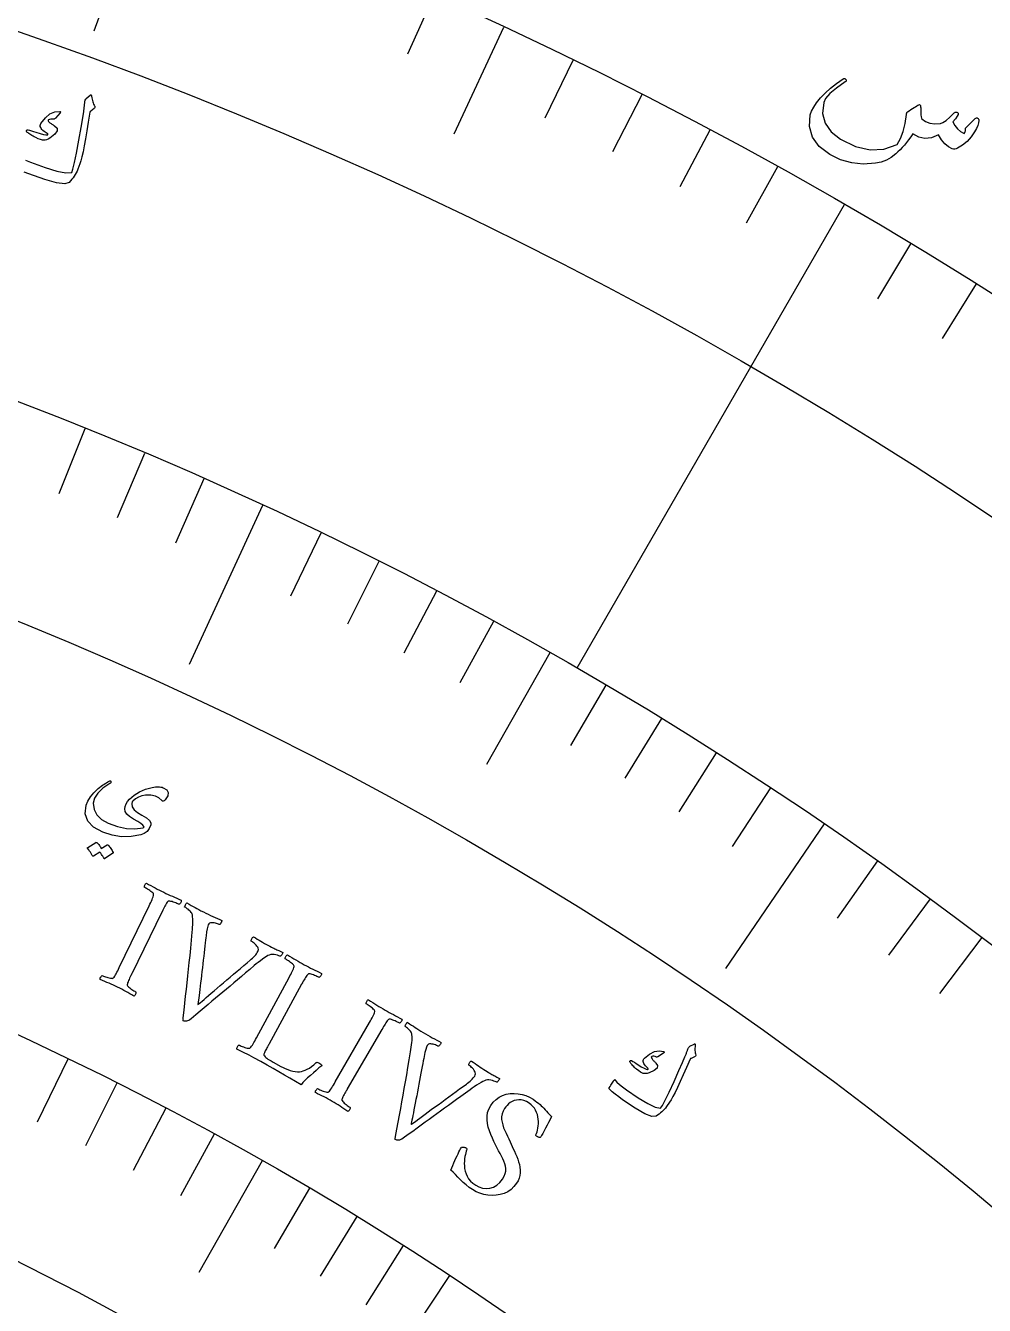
# Model space of a CAD drawing. Header units: millimetres. Extents: x -82 to 82, y -82 to 107.
# Drawn here: x 23.45 to 39.71, y 46 to 67.7 of the extents above; entities that cross this region are included whole.
import ezdxf

# ---------------------------------------------------------------- set-up
doc = ezdxf.new("R2010")
doc.units = ezdxf.units.MM
for name, color, linetype in [('ENGRAVE', 7, 'Continuous'), ('ENGRAVE_FINE', 8, 'Continuous'), ('TEXT', 5, 'Continuous')]:
    doc.layers.add(name, color=color, linetype=linetype)

msp = doc.modelspace()

# ---------------------------------------------------------------- linework, layer by layer
at = {"layer": 'ENGRAVE'}
for points in [[(25.5361, 70.1598), (24.6049, 67.6015)], [(31.5537, 67.6672), (30.71, 65.8578)], [(37.3313, 64.6596), (32.7938, 56.8004)], [(27.4656, 59.5597), (26.2219, 56.8627)], [(32.3384, 57.0609), (31.2645, 55.1661)], [(36.9922, 54.16), (35.317, 51.7074)], [(27.4571, 48.4479), (26.3833, 46.5531)]]:
    msp.add_lwpolyline(points, dxfattribs=at)
for radius in [80.85, 80.85, 78.6844, 74.6625, 74.6625, 71.4862, 65.5875, 65.5875, 62.1225, 55.6875, 55.6875, 52.2225]:
    msp.add_circle((0, 0), radius, dxfattribs=at)
at = {"layer": 'ENGRAVE_FINE'}
for points in [[(30.368, 68.2076), (29.925, 67.2127)], [(32.7299, 67.1062), (32.2525, 66.1274)], [(33.8961, 66.5248), (33.4017, 65.5545)], [(35.0519, 65.9231), (34.5407, 64.9615)], [(36.1971, 65.3013), (35.6691, 64.3488)], [(38.454, 63.9983), (37.8932, 63.0648)], [(39.5651, 63.3174), (38.988, 62.3939)], [(24.4507, 60.8595), (24.0079, 59.7572)], [(25.4627, 60.4431), (25.0014, 59.3483)], [(26.4677, 60.0098), (25.9883, 58.9229)], [(28.4561, 59.0929), (27.9406, 58.0225)], [(29.4389, 58.6095), (28.9056, 57.5479)], [(30.4137, 58.1096), (29.8628, 57.0571)], [(31.3803, 57.5934), (30.8119, 56.5502)], [(33.2877, 56.5124), (32.6848, 55.4887)], [(34.2281, 55.9478), (33.6081, 54.9344)], [(35.1591, 55.3675), (34.5222, 54.3646)], [(36.0805, 54.7715), (35.427, 53.7794)], [(37.8937, 53.533), (37.2073, 52.5634)], [(38.785, 52.8909), (38.0824, 51.9329)], [(39.6656, 52.2337), (38.9471, 51.2876)], [(24.1608, 50.1732), (23.6454, 49.1029)], [(24.9953, 49.7628), (24.462, 48.7012)], [(25.823, 49.3384), (25.2721, 48.2858)], [(26.6437, 48.9), (26.0753, 47.8568)], [(28.2632, 47.9822), (27.6602, 46.9586)], [(29.0616, 47.5029), (28.4416, 46.4895)], [(29.852, 47.0101), (29.2152, 46.0073)], [(30.6344, 46.5041), (29.9809, 45.512)]]:
    msp.add_lwpolyline(points, dxfattribs=at)
at = {"layer": 'TEXT'}
for points in [[(39.5504, 66.1204), (39.5616, 66.1289), (39.5721, 66.1334), (39.5821, 66.134), (39.5914, 66.1305), (39.6014, 66.1228), (39.6083, 66.1135), (39.6121, 66.1026), (39.6126, 66.09), (39.6081, 66.0493), (39.5948, 66.0034), (39.5727, 65.9524), (39.5418, 65.8962), (39.4823, 65.8098), (39.4144, 65.7345), (39.3379, 65.6705), (39.253, 65.6175), (39.2286, 65.6071), (39.2054, 65.6017), (39.1834, 65.6012), (39.1626, 65.6055), (39.0978, 65.6388), (39.0371, 65.6899), (38.9804, 65.7588), (38.9277, 65.8456), (38.8102, 65.7949), (38.6986, 65.7809), (38.5928, 65.8035), (38.4926, 65.8628), (38.4576, 65.8105), (38.4224, 65.761), (38.3869, 65.7145), (38.3513, 65.671), (38.3152, 65.63), (38.2786, 65.5913), (38.2414, 65.5549), (38.2037, 65.5207), (38.1286, 65.4631), (38.0462, 65.4175), (37.9564, 65.3839), (37.8593, 65.3623), (37.6534, 65.3479), (37.4562, 65.3675), (37.2675, 65.4213), (37.087, 65.5092), (36.9057, 65.6472), (36.7899, 65.8055), (36.7393, 65.9845), (36.7543, 66.1844), (36.7761, 66.2473), (36.8121, 66.3159), (36.8623, 66.3904), (36.9267, 66.4705), (37.0051, 66.554), (37.0958, 66.6357), (37.1988, 66.7156), (37.3142, 66.7937), (37.3224, 66.7981), (37.3305, 66.8), (37.3385, 66.7994), (37.3463, 66.7962), (37.3533, 66.7915), (37.3585, 66.786), (37.3621, 66.7798), (37.3639, 66.7727), (37.3631, 66.7644), (37.3602, 66.7569), (37.3551, 66.7501), (37.3479, 66.7441), (37.1976, 66.6384), (37.0866, 66.5444), (37.0145, 66.4624), (36.9814, 66.3923), (36.9636, 66.2071), (37.0055, 66.0417), (37.1071, 65.896), (37.2683, 65.7696), (37.5233, 65.6455), (37.7675, 65.5891), (38.0013, 65.6008), (38.225, 65.6807), (38.2847, 65.7844), (38.3314, 65.9034), (38.365, 66.0377), (38.3854, 66.1874), (38.3862, 66.2033), (38.3892, 66.2162), (38.3943, 66.2261), (38.4016, 66.2331), (38.4321, 66.2538), (38.461, 66.2732), (38.4882, 66.2911), (38.5138, 66.3076), (38.5375, 66.3224), (38.5591, 66.3351), (38.5788, 66.3458), (38.5963, 66.3544), (38.6051, 66.3573), (38.6122, 66.3564), (38.6175, 66.3518), (38.6211, 66.3435), (38.6222, 66.338), (38.6236, 66.3299), (38.6251, 66.3191), (38.6267, 66.3057), (38.6282, 66.2897), (38.6293, 66.2714), (38.6298, 66.2508), (38.6299, 66.2279), (38.631, 66.1833), (38.6342, 66.1495), (38.6394, 66.1266), (38.6466, 66.1146), (38.7103, 66.0698), (38.7839, 66.042), (38.8675, 66.0311), (38.9611, 66.0371), (39.0032, 66.0529), (39.0563, 66.0881), (39.1206, 66.1428), (39.1959, 66.2168), (39.2031, 66.2238), (39.2115, 66.2284), (39.221, 66.2305), (39.2317, 66.2303), (39.241, 66.2287), (39.2489, 66.2253), (39.2552, 66.2202), (39.2601, 66.2134), (39.2604, 66.1916), (39.2463, 66.1593), (39.2176, 66.1165), (39.1745, 66.0632), (39.2076, 66.0007), (39.2507, 65.9469), (39.3036, 65.9019), (39.3666, 65.8656), (39.377, 65.8848), (39.3837, 65.9014), (39.3866, 65.9155), (39.3859, 65.927), (39.3841, 65.9385), (39.3848, 65.9485), (39.3881, 65.9569), (39.394, 65.9638)], [(24.0279, 66.2432), (24.0313, 66.2414), (24.034, 66.2388), (24.0358, 66.2355), (24.0368, 66.2313), (24.0364, 66.228), (24.0355, 66.2247), (24.0339, 66.2213), (24.0319, 66.2178), (23.954, 66.1305), (23.9452, 66.122), (23.9371, 66.1159), (23.9297, 66.1124), (23.9228, 66.1113), (23.8959, 66.1133), (23.8718, 66.1117), (23.8507, 66.1067), (23.8324, 66.0982), (23.8272, 66.0922), (23.8281, 66.0834), (23.8352, 66.0719), (23.8484, 66.0576), (23.858, 66.0499), (23.8679, 66.0423), (23.8783, 66.0349), (23.8892, 66.0276), (23.9007, 66.0203), (23.9128, 66.013), (23.9256, 66.0058), (23.9391, 65.9986), (23.981, 65.9604), (23.9815, 65.9129), (23.9409, 65.8561), (23.8591, 65.79), (23.8289, 65.7725), (23.8013, 65.7603), (23.7761, 65.7535), (23.7534, 65.752), (23.7303, 65.7553), (23.6999, 65.7642), (23.6623, 65.7787), (23.6173, 65.7988), (23.5945, 65.8096), (23.5732, 65.8206), (23.5534, 65.8319), (23.535, 65.8435), (23.518, 65.8551), (23.5022, 65.8661), (23.4875, 65.8768), (23.4741, 65.887), (23.4666, 65.8955), (23.4621, 65.9038), (23.4604, 65.9119), (23.4617, 65.9197), (23.4656, 65.9269), (23.4712, 65.931), (23.4784, 65.9321), (23.4873, 65.9302), (23.515, 65.9224), (23.5462, 65.913), (23.581, 65.9021), (23.6193, 65.8896), (23.6907, 65.8662), (23.7474, 65.8505), (23.7894, 65.8426), (23.8167, 65.8424), (23.8207, 65.8436), (23.8235, 65.8459), (23.8251, 65.8496), (23.8255, 65.8545), (23.8248, 65.8579), (23.8226, 65.8615), (23.8188, 65.8655), (23.8135, 65.8697), (23.7622, 65.9035), (23.7411, 65.9187), (23.7241, 65.9346), (23.7112, 65.9513), (23.7023, 65.9686), (23.6963, 65.9874), (23.6951, 66.0049), (23.6987, 66.0213), (23.707, 66.0366), (23.7817, 66.1328), (23.86, 66.1993), (23.9421, 66.2362), (24.0279, 66.2432)], [(25.7544, 54.5593), (25.7083, 54.6034), (25.6475, 54.6328), (25.5722, 54.6477), (25.4823, 54.6479), (25.4202, 54.637), (25.363, 54.6161), (25.3108, 54.5852), (25.2634, 54.5442), (25.2563, 54.5349), (25.2511, 54.5243), (25.2478, 54.5122), (25.2465, 54.4987), (25.2565, 54.4502), (25.2887, 54.4021), (25.3431, 54.3544), (25.4197, 54.3071), (25.4955, 54.2611), (25.5462, 54.2183), (25.5717, 54.1789), (25.5721, 54.1427), (25.5447, 54.0805), (25.5068, 54.0315), (25.4585, 53.9955), (25.3999, 53.9727), (25.2352, 53.9454), (25.0732, 53.944), (24.9137, 53.9685), (24.7564, 54.0189), (24.5988, 54.1047), (24.4993, 54.2096), (24.4578, 54.3341), (24.4745, 54.4782), (24.5033, 54.5485), (24.547, 54.6193), (24.6057, 54.6904), (24.6794, 54.7619), (24.7024, 54.7807), (24.7253, 54.7984), (24.7481, 54.8152), (24.7709, 54.831), (24.7937, 54.8458), (24.8169, 54.8598), (24.8403, 54.8728), (24.8639, 54.885), (24.8755, 54.8892), (24.8842, 54.8891), (24.8899, 54.8847), (24.8926, 54.8761), (24.8922, 54.867), (24.8895, 54.8591), (24.8845, 54.8522), (24.8771, 54.8463), (24.7563, 54.7655), (24.6692, 54.6827), (24.6155, 54.5981), (24.5951, 54.5118), (24.6069, 54.4058), (24.6528, 54.3139), (24.7328, 54.2361), (24.8469, 54.1721), (25.0043, 54.1144), (25.1554, 54.0824), (25.3004, 54.0763), (25.4395, 54.0961), (25.4487, 54.099), (25.4539, 54.1038), (25.4551, 54.1104), (25.4523, 54.1189), (25.4349, 54.1405), (25.4002, 54.1681), (25.348, 54.2018), (25.2784, 54.2414), (25.209, 54.2848), (25.1607, 54.328), (25.1335, 54.3711), (25.1275, 54.4141), (25.1356, 54.4577), (25.1517, 54.4999), (25.1759, 54.5407), (25.2082, 54.58), (25.2865, 54.6504), (25.3764, 54.7069), (25.4777, 54.7496), (25.5906, 54.7783), (25.6198, 54.7839), (25.6473, 54.7878), (25.6732, 54.7898), (25.6975, 54.79), (25.7201, 54.7885), (25.7409, 54.7855), (25.7601, 54.781), (25.7774, 54.775), (25.8393, 54.7386), (25.8656, 54.6917), (25.8565, 54.6346), (25.8119, 54.5672), (25.7949, 54.5514), (25.7796, 54.5449), (25.7661, 54.5475), (25.7544, 54.5593)], [(24.8299, 53.8047), (24.8329, 53.8058), (24.8364, 53.8058), (24.8404, 53.8044), (24.8448, 53.8019), (24.8583, 53.7881), (24.871, 53.7739), (24.8829, 53.7593), (24.8939, 53.7443), (24.9042, 53.7287), (24.9138, 53.7125), (24.9227, 53.6955), (24.9309, 53.6779), (24.9318, 53.6732), (24.9313, 53.6689), (24.9291, 53.6652), (24.9255, 53.6619), (24.7862, 53.5704), (24.7832, 53.5697), (24.78, 53.5712), (24.7765, 53.5749), (24.7728, 53.5807), (24.7706, 53.5855), (24.7667, 53.5925), (24.761, 53.6017), (24.7536, 53.6132), (24.7443, 53.627), (24.7332, 53.6433), (24.7203, 53.6622), (24.7054, 53.6836), (24.5964, 53.6127), (24.5921, 53.611), (24.588, 53.6119), (24.5842, 53.6156), (24.5806, 53.622), (24.5775, 53.6275), (24.5724, 53.636), (24.5654, 53.6474), (24.5565, 53.6617), (24.5455, 53.6791), (24.5321, 53.6995), (24.5164, 53.7231), (24.4982, 53.7498), (24.4968, 53.7535), (24.4968, 53.7566), (24.4983, 53.759), (24.5012, 53.7607), (24.6394, 53.8471), (24.6424, 53.8483), (24.6459, 53.8482), (24.6499, 53.8469), (24.6543, 53.8444), (24.6661, 53.8334), (24.6772, 53.8218), (24.6875, 53.8097), (24.6971, 53.7971), (24.706, 53.784), (24.7142, 53.7705), (24.7217, 53.7568), (24.7286, 53.7426)], [(25.7888, 53.0006), (25.8259, 52.9829), (25.8627, 52.9658), (25.8993, 52.9493), (25.9356, 52.9336), (25.9722, 52.9179), (26.0094, 52.9016), (26.0474, 52.8848), (26.0861, 52.8674), (26.0876, 52.8593), (26.0866, 52.85), (26.0834, 52.8395), (26.0777, 52.8279), (26.071, 52.8168), (26.0643, 52.808), (26.0578, 52.8015), (26.0515, 52.7972), (26.0421, 52.8016), (26.0293, 52.807), (26.013, 52.8136), (25.9933, 52.8212), (25.9721, 52.829), (25.9513, 52.836), (25.9309, 52.8422), (25.911, 52.8476), (25.8929, 52.8513), (25.8782, 52.852), (25.8669, 52.85), (25.8589, 52.8451), (25.8489, 52.8333), (25.8387, 52.8192), (25.8284, 52.8029), (25.818, 52.7842), (25.8074, 52.764), (25.7965, 52.7427), (25.7853, 52.7204), (25.7738, 52.697), (25.772, 52.6933), (25.7701, 52.6895), (25.7683, 52.6857), (25.7664, 52.682), (25.7646, 52.6782), (25.7627, 52.6744), (25.7609, 52.6707), (25.7591, 52.6669), (25.2471, 51.6201), (25.2453, 51.6164), (25.2434, 51.6126), (25.2416, 51.6088), (25.2397, 51.6051), (25.2379, 51.6013), (25.2361, 51.5975), (25.2342, 51.5938), (25.2324, 51.59), (25.2211, 51.5667), (25.2104, 51.5444), (25.2005, 51.5231), (25.1913, 51.5028), (25.1832, 51.4837), (25.1767, 51.466), (25.1719, 51.4496), (25.1687, 51.4345), (25.17, 51.4263), (25.1753, 51.4165), (25.1844, 51.4052), (25.1975, 51.3924), (25.2129, 51.3791), (25.2294, 51.3662), (25.2469, 51.3539), (25.2654, 51.3419), (25.2829, 51.3313), (25.2976, 51.3226), (25.3093, 51.3159), (25.3182, 51.3112), (25.3186, 51.3036), (25.3173, 51.2945), (25.3143, 51.2839), (25.3096, 51.2719), (25.3038, 51.2603), (25.2976, 51.2513), (25.2908, 51.2449), (25.2836, 51.2411), (25.2479, 51.2617), (25.213, 51.2817), (25.1787, 51.3012), (25.145, 51.3201), (25.1114, 51.3386), (25.0771, 51.3568), (25.042, 51.3748), (25.0063, 51.3925), (24.9711, 51.4093), (24.9355, 51.4257), (24.8992, 51.4418), (24.8624, 51.4576), (24.8252, 51.4732), (24.7875, 51.4887), (24.7494, 51.5042), (24.711, 51.5197), (24.7096, 51.5277), (24.7104, 51.537), (24.7136, 51.5474), (24.7192, 51.5591), (24.7258, 51.5703), (24.7322, 51.5792), (24.7386, 51.5858), (24.7448, 51.5902), (24.754, 51.5861), (24.7665, 51.581), (24.7824, 51.5748), (24.8016, 51.5676), (24.8225, 51.5603), (24.8432, 51.5541), (24.8639, 51.5489), (24.8845, 51.5447), (24.903, 51.5422), (24.9174, 51.542), (24.9278, 51.5441), (24.9341, 51.5486), (24.9464, 51.5627), (24.9587, 51.5794), (24.9709, 51.5989), (24.9831, 51.6212), (24.9955, 51.6453), (25.0081, 51.6704), (25.021, 51.6965), (25.0343, 51.7237), (25.5419, 52.7725), (25.555, 52.7999), (25.5676, 52.8265), (25.5797, 52.8524), (25.5912, 52.8775), (25.6013, 52.9015), (25.6091, 52.9236), (25.6147, 52.9439), (25.618, 52.9624), (25.6179, 52.9711), (25.6131, 52.981), (25.6035, 52.992), (25.5891, 53.0042), (25.572, 53.0169), (25.5541, 53.0293), (25.5355, 53.0414), (25.5162, 53.0533), (25.498, 53.0641), (25.4828, 53.0728), (25.4706, 53.0796), (25.4614, 53.0843), (25.4608, 53.0919), (25.462, 53.1011), (25.4648, 53.1117), (25.4693, 53.1239), (25.475, 53.1355), (25.4812, 53.1445), (25.488, 53.151), (25.4953, 53.1548), (25.5331, 53.135), (25.5705, 53.1152), (25.6075, 53.0953), (25.6441, 53.0754), (25.6804, 53.0558), (25.7166, 53.0368), (25.7528, 53.0184), (25.7888, 53.0006)], [(26.4621, 52.6677), (26.5027, 52.6475), (26.5429, 52.6282), (26.5827, 52.6095), (26.6221, 52.5917), (26.6611, 52.5742), (26.6996, 52.5567), (26.7378, 52.5391), (26.7755, 52.5216), (26.7745, 52.5143), (26.7716, 52.5052), (26.7666, 52.4941), (26.7597, 52.4811), (26.7522, 52.4689), (26.7455, 52.4604), (26.7398, 52.4556), (26.7349, 52.4545), (26.7279, 52.4575), (26.7173, 52.4615), (26.7028, 52.4664), (26.6847, 52.4722), (26.6646, 52.4777), (26.6443, 52.4817), (26.6239, 52.4842), (26.6034, 52.4853), (26.5842, 52.4833), (26.568, 52.477), (26.5547, 52.4661), (26.5444, 52.4509), (26.5345, 52.4242), (26.5249, 52.384), (26.5157, 52.3304), (26.5068, 52.2633), (26.5027, 52.228), (26.4981, 52.1874), (26.4929, 52.1413), (26.4871, 52.0899), (26.4808, 52.0344), (26.4741, 51.9762), (26.4669, 51.9153), (26.4593, 51.8516), (26.4515, 51.7866), (26.4438, 51.7214), (26.4363, 51.6563), (26.4288, 51.591), (26.4215, 51.5271), (26.4143, 51.4658), (26.4072, 51.4072), (26.4003, 51.3512), (26.3937, 51.2991), (26.3877, 51.252), (26.3823, 51.2099), (26.3775, 51.1728), (26.3736, 51.1421), (26.3707, 51.1193), (26.369, 51.1044), (26.3684, 51.0973), (26.3767, 51.1038), (26.3913, 51.1158), (26.4123, 51.1333), (26.4397, 51.1564), (26.4724, 51.1841), (26.5091, 51.2153), (26.5499, 51.2502), (26.5947, 51.2886), (26.6428, 51.3298), (26.6934, 51.3731), (26.7466, 51.4184), (26.8022, 51.4658), (26.8593, 51.5143), (26.9169, 51.5632), (26.9749, 51.6124), (27.0333, 51.6619), (27.0912, 51.7109), (27.1473, 51.7583), (27.2018, 51.8043), (27.2545, 51.8488), (27.2742, 51.8657), (27.2936, 51.8835), (27.3127, 51.9023), (27.3315, 51.922), (27.3489, 51.9417), (27.3637, 51.9603), (27.376, 51.9779), (27.3857, 51.9945), (27.3934, 52.0141), (27.3955, 52.0336), (27.392, 52.0528), (27.3829, 52.0717), (27.3704, 52.09), (27.3564, 52.107), (27.3409, 52.1228), (27.324, 52.1374), (27.3076, 52.1501), (27.2938, 52.1603), (27.2824, 52.1681), (27.2736, 52.1733), (27.2712, 52.1795), (27.2716, 52.1881), (27.2749, 52.1989), (27.2809, 52.212), (27.2884, 52.2247), (27.2959, 52.2345), (27.3035, 52.2413), (27.3111, 52.2451), (27.3441, 52.2261), (27.3761, 52.2075), (27.407, 52.1892), (27.4369, 52.1712), (27.4668, 52.1534), (27.498, 52.1355), (27.5303, 52.1176), (27.5638, 52.0996), (27.5913, 52.0851), (27.616, 52.0723), (27.6377, 52.0613), (27.6565, 52.052), (27.6738, 52.0437), (27.6911, 52.0356), (27.7082, 52.0277), (27.7253, 52.0201), (27.7433, 52.0121), (27.7632, 52.0031), (27.7849, 51.9931), (27.8086, 51.982), (27.8073, 51.9747), (27.8038, 51.9655), (27.798, 51.9544), (27.79, 51.9412), (27.7817, 51.9291), (27.775, 51.9207), (27.77, 51.9163), (27.7666, 51.9157), (27.7562, 51.9203), (27.7401, 51.9259), (27.7183, 51.9326), (27.6909, 51.9403), (27.661, 51.9463), (27.6322, 51.9478), (27.6045, 51.9448), (27.5778, 51.9372), (27.5574, 51.9282), (27.5319, 51.9137), (27.5013, 51.8938), (27.4657, 51.8685), (27.4283, 51.8406), (27.3924, 51.8129), (27.358, 51.7853), (27.3252, 51.7579), (27.2493, 51.6943), (27.1767, 51.6332), (27.1073, 51.5748), (27.0413, 51.5189), (26.9773, 51.4649), (26.9144, 51.4119), (26.8525, 51.3599), (26.7917, 51.309), (26.7308, 51.258), (26.6689, 51.206), (26.6059, 51.1529), (26.5419, 51.0988), (26.4755, 51.0427), (26.4054, 50.9839), (26.3316, 50.9222), (26.2541, 50.8576), (26.2328, 50.8411), (26.2129, 50.8285), (26.1946, 50.8199), (26.1777, 50.8153), (26.162, 50.8137), (26.1473, 50.8144), (26.1335, 50.8174), (26.1207, 50.8226), (26.1177, 50.8254), (26.116, 50.8301), (26.1157, 50.8367), (26.1167, 50.8451), (26.1181, 50.8539), (26.1189, 50.8616), (26.1192, 50.8682), (26.119, 50.8738), (26.1335, 51.0007), (26.1474, 51.1233), (26.1607, 51.2417), (26.1734, 51.3559), (26.1858, 51.4685), (26.1982, 51.582), (26.2105, 51.6965), (26.2227, 51.812), (26.2349, 51.9311), (26.247, 52.0564), (26.2592, 52.188), (26.2712, 52.3258), (26.2751, 52.368), (26.2781, 52.4083), (26.2803, 52.4466), (26.2818, 52.483), (26.2821, 52.518), (26.281, 52.5522), (26.2784, 52.5855), (26.2744, 52.6179), (26.2715, 52.6313), (26.2656, 52.645), (26.2567, 52.659), (26.2447, 52.6733), (26.2311, 52.6873), (26.2171, 52.7003), (26.2029, 52.7123), (26.1883, 52.7232), (26.1745, 52.7328), (26.1624, 52.7408), (26.1521, 52.7471), (26.1435, 52.7517), (26.1435, 52.7544), (26.1458, 52.7611), (26.1506, 52.7719), (26.1577, 52.7868), (26.1653, 52.8016), (26.1712, 52.8124), (26.1756, 52.8192), (26.1783, 52.8218), (26.2193, 52.7998), (26.2565, 52.7794), (26.29, 52.7607), (26.3197, 52.7437), (26.3494, 52.7268), (26.3831, 52.7085), (26.4206, 52.6888), (26.4621, 52.6677)], [(27.5689, 50.4184), (27.5674, 50.4156), (27.5656, 50.4122), (27.5634, 50.4082), (27.5609, 50.4036), (27.5544, 50.3918), (27.547, 50.3782), (27.5386, 50.363), (27.5294, 50.346), (27.52, 50.3286), (27.5114, 50.3117), (27.5035, 50.2954), (27.4963, 50.2797), (27.4906, 50.2657), (27.4872, 50.2544), (27.4861, 50.2459), (27.4872, 50.2401), (27.4959, 50.2253), (27.5068, 50.2115), (27.52, 50.1986), (27.5354, 50.1866), (27.5547, 50.1739), (27.5792, 50.159), (27.609, 50.1417), (27.644, 50.1221), (27.7775, 50.0482), (27.8128, 50.0299), (27.8509, 50.0126), (27.8917, 49.9963), (27.9354, 49.9811), (27.9789, 49.9686), (28.0197, 49.9607), (28.0577, 49.9573), (28.0929, 49.9584), (28.1241, 49.9637), (28.1562, 49.9725), (28.1893, 49.9847), (28.2234, 50.0004), (28.2588, 50.0205), (28.296, 50.046), (28.3348, 50.077), (28.3754, 50.1135), (28.3829, 50.1176), (28.3925, 50.1182), (28.4041, 50.1153), (28.4176, 50.1088), (28.4372, 50.0965), (28.452, 50.0845), (28.4621, 50.0727), (28.4676, 50.0611), (28.4222, 50.0217), (28.3752, 49.9811), (28.3266, 49.9393), (28.2765, 49.8965), (28.2284, 49.8541), (28.1861, 49.8136), (28.1495, 49.7751), (28.1186, 49.7386), (28.0237, 49.7926), (27.9293, 49.8468), (27.8354, 49.9013), (27.7421, 49.956), (27.6458, 50.0121), (27.543, 50.0708), (27.4336, 50.132), (27.3177, 50.1957), (27.2773, 50.2174), (27.2388, 50.2374), (27.2021, 50.2558), (27.1673, 50.2725), (27.1332, 50.2888), (27.0988, 50.3059), (27.0639, 50.3238), (27.0288, 50.3424), (27.0277, 50.3505), (27.029, 50.3597), (27.0327, 50.37), (27.0387, 50.3814), (27.0458, 50.3923), (27.0527, 50.4009), (27.0594, 50.4072), (27.0658, 50.4113), (27.0748, 50.4068), (27.087, 50.4011), (27.1026, 50.3942), (27.1215, 50.3861), (27.142, 50.3779), (27.1624, 50.3708), (27.1829, 50.3646), (27.2032, 50.3595), (27.2216, 50.3561), (27.236, 50.3553), (27.2465, 50.3569), (27.253, 50.3612), (27.2659, 50.3746), (27.2789, 50.3908), (27.292, 50.4097), (27.3052, 50.4314), (27.3187, 50.4549), (27.3324, 50.4794), (27.3465, 50.505), (27.361, 50.5315), (27.9158, 51.5562), (27.9302, 51.5828), (27.944, 51.6089), (27.9572, 51.6342), (27.9698, 51.6588), (27.981, 51.6823), (27.9898, 51.704), (27.9963, 51.724), (28.0004, 51.7423), (28.0008, 51.7511), (27.9964, 51.7612), (27.9873, 51.7726), (27.9735, 51.7855), (27.9569, 51.7989), (27.9397, 51.8121), (27.9216, 51.8251), (27.9029, 51.8378), (27.8852, 51.8494), (27.8705, 51.8588), (27.8586, 51.8661), (27.8496, 51.8712), (27.8494, 51.8789), (27.8509, 51.888), (27.8542, 51.8985), (27.8593, 51.9104), (27.8655, 51.9218), (27.8721, 51.9305), (27.8792, 51.9366), (27.8866, 51.9402), (27.9235, 51.9187), (27.96, 51.8971), (27.996, 51.8756), (28.0317, 51.8541), (28.0671, 51.8328), (28.1024, 51.8122), (28.1376, 51.7922), (28.1728, 51.7728), (28.209, 51.7533), (28.2451, 51.7346), (28.2809, 51.7165), (28.3164, 51.6991), (28.3522, 51.6818), (28.3887, 51.6639), (28.4259, 51.6453), (28.4637, 51.6262), (28.4648, 51.618), (28.4635, 51.6087), (28.4598, 51.5984), (28.4536, 51.5871), (28.4464, 51.5763), (28.4393, 51.5678), (28.4325, 51.5616), (28.426, 51.5576), (28.4168, 51.5624), (28.4042, 51.5684), (28.3883, 51.5757), (28.369, 51.5842), (28.3482, 51.593), (28.3277, 51.6009), (28.3076, 51.6081), (28.2879, 51.6144), (28.27, 51.6188), (28.2554, 51.6203), (28.244, 51.6187), (28.2358, 51.6142), (28.2252, 51.6029), (28.2145, 51.5893), (28.2034, 51.5734), (28.1922, 51.5553), (28.1807, 51.5355), (28.1688, 51.5147), (28.1566, 51.493), (28.144, 51.4702), (28.142, 51.4665), (28.14, 51.4628), (28.138, 51.4591), (28.136, 51.4555), (28.134, 51.4518), (28.132, 51.4481), (28.13, 51.4444), (28.1279, 51.4407)], [(29.5424, 51.0037), (29.5781, 50.9832), (29.6137, 50.9635), (29.649, 50.9445), (29.6841, 50.9262), (29.7194, 50.9079), (29.7554, 50.889), (29.792, 50.8695), (29.8294, 50.8493), (29.8302, 50.8411), (29.8287, 50.8319), (29.8247, 50.8217), (29.8182, 50.8105), (29.8106, 50.8), (29.8034, 50.7917), (29.7964, 50.7856), (29.7898, 50.7818), (29.7807, 50.7868), (29.7683, 50.7932), (29.7526, 50.8009), (29.7335, 50.8099), (29.7129, 50.8193), (29.6927, 50.8277), (29.6728, 50.8354), (29.6533, 50.8423), (29.6355, 50.8472), (29.6209, 50.849), (29.6095, 50.8478), (29.6012, 50.8435), (29.5903, 50.8324), (29.5792, 50.8191), (29.5677, 50.8036), (29.556, 50.7857), (29.544, 50.7663), (29.5316, 50.7458), (29.5188, 50.7244), (29.5056, 50.7019), (29.5035, 50.6983), (29.5014, 50.6947), (29.4993, 50.691), (29.4972, 50.6874), (29.4951, 50.6838), (29.493, 50.6802), (29.4909, 50.6765), (29.4887, 50.6729), (28.9027, 49.6658), (28.9005, 49.6622), (28.8984, 49.6586), (28.8963, 49.6549), (28.8942, 49.6513), (28.8921, 49.6477), (28.89, 49.6441), (28.8879, 49.6404), (28.8858, 49.6368), (28.8728, 49.6144), (28.8606, 49.5929), (28.8492, 49.5723), (28.8385, 49.5528), (28.8291, 49.5343), (28.8213, 49.5171), (28.8153, 49.5011), (28.8111, 49.4863), (28.8118, 49.478), (28.8164, 49.4679), (28.8247, 49.456), (28.8367, 49.4422), (28.8512, 49.4278), (28.8667, 49.4138), (28.8832, 49.4002), (28.9008, 49.387), (28.9175, 49.3751), (28.9315, 49.3654), (28.9428, 49.3579), (28.9513, 49.3526), (28.9512, 49.345), (28.9492, 49.336), (28.9455, 49.3256), (28.9399, 49.3139), (28.9333, 49.3028), (28.9264, 49.2943), (28.9192, 49.2884), (28.9117, 49.2851), (28.8777, 49.3082), (28.8442, 49.3307), (28.8114, 49.3526), (28.7792, 49.3739), (28.747, 49.3948), (28.7141, 49.4154), (28.6804, 49.4359), (28.6461, 49.4561), (28.6122, 49.4754), (28.5778, 49.4944), (28.5428, 49.5131), (28.5073, 49.5314), (28.4712, 49.5496), (28.4348, 49.5678), (28.3979, 49.586), (28.3607, 49.6042), (28.3598, 49.6123), (28.3614, 49.6215), (28.3653, 49.6317), (28.3717, 49.643), (28.3791, 49.6537), (28.3862, 49.6621), (28.393, 49.6682), (28.3995, 49.6722), (28.4084, 49.6674), (28.4205, 49.6614), (28.4359, 49.6541), (28.4545, 49.6455), (28.4748, 49.6368), (28.4951, 49.6291), (28.5153, 49.6224), (28.5355, 49.6167), (28.5538, 49.6128), (28.5682, 49.6116), (28.5787, 49.613), (28.5853, 49.617), (28.5986, 49.6302), (28.612, 49.646), (28.6257, 49.6646), (28.6394, 49.6859), (28.6535, 49.709), (28.6679, 49.7332), (28.6827, 49.7583), (28.6978, 49.7844), (29.2798, 50.794), (29.2948, 50.8202), (29.3093, 50.8459), (29.3232, 50.8708), (29.3365, 50.8951), (29.3483, 50.9183), (29.3577, 50.9398), (29.3647, 50.9596), (29.3693, 50.9778), (29.3699, 50.9865), (29.3658, 50.9967), (29.357, 51.0084), (29.3435, 51.0216), (29.3273, 51.0355), (29.3104, 51.0491), (29.2928, 51.0626), (29.2744, 51.0759), (29.257, 51.0879), (29.2425, 51.0977), (29.2308, 51.1053), (29.222, 51.1107), (29.2219, 51.1183), (29.2237, 51.1274), (29.2273, 51.1378), (29.2327, 51.1496), (29.2392, 51.1608), (29.2461, 51.1693), (29.2533, 51.1753), (29.2608, 51.1786), (29.2971, 51.1561), (29.333, 51.1336), (29.3685, 51.1112), (29.4035, 51.0887), (29.4383, 51.0665), (29.4731, 51.045), (29.5078, 51.024), (29.5424, 51.0037)], [(30.19, 50.623), (30.2291, 50.6), (30.2678, 50.5778), (30.3061, 50.5564), (30.3441, 50.5357), (30.3817, 50.5154), (30.4189, 50.4952), (30.4557, 50.475), (30.4921, 50.4547), (30.4906, 50.4476), (30.4869, 50.4386), (30.4812, 50.4279), (30.4733, 50.4154), (30.465, 50.4039), (30.4578, 50.3959), (30.4517, 50.3915), (30.4467, 50.3907), (30.44, 50.3943), (30.4296, 50.399), (30.4156, 50.4049), (30.3979, 50.412), (30.3783, 50.4189), (30.3584, 50.4244), (30.3382, 50.4284), (30.3178, 50.4309), (30.2985, 50.4304), (30.2819, 50.4252), (30.2679, 50.4153), (30.2565, 50.4009), (30.2447, 50.375), (30.2322, 50.3356), (30.2192, 50.2827), (30.2054, 50.2164), (30.1988, 50.1816), (30.1913, 50.1414), (30.1828, 50.0958), (30.1733, 50.0449), (30.163, 49.9901), (30.1521, 49.9325), (30.1406, 49.8722), (30.1284, 49.8093), (30.1159, 49.745), (30.1036, 49.6806), (30.0913, 49.6161), (30.0792, 49.5516), (30.0672, 49.4883), (30.0556, 49.4277), (30.0444, 49.3698), (30.0334, 49.3145), (30.0231, 49.263), (30.0138, 49.2164), (30.0054, 49.1748), (29.9979, 49.1381), (29.9918, 49.1078), (29.9873, 49.0853), (29.9845, 49.0705), (29.9834, 49.0635), (29.992, 49.0694), (30.0075, 49.0803), (30.0297, 49.0963), (30.0588, 49.1173), (30.0933, 49.1425), (30.1322, 49.1711), (30.1754, 49.2029), (30.2228, 49.238), (30.2738, 49.2756), (30.3274, 49.3152), (30.3837, 49.3565), (30.4426, 49.3997), (30.503, 49.444), (30.564, 49.4886), (30.6254, 49.5335), (30.6873, 49.5787), (30.7485, 49.6234), (30.8079, 49.6667), (30.8655, 49.7086), (30.9213, 49.7492), (30.9422, 49.7646), (30.9628, 49.781), (30.9832, 49.7983), (31.0034, 49.8166), (31.0221, 49.835), (31.0383, 49.8525), (31.0518, 49.8692), (31.0627, 49.885), (31.0717, 49.9041), (31.0752, 49.9233), (31.0731, 49.9427), (31.0655, 49.9623), (31.0543, 49.9814), (31.0415, 49.9994), (31.0273, 50.0162), (31.0114, 50.032), (30.996, 50.0459), (30.9829, 50.0571), (30.9721, 50.0656), (30.9637, 50.0714), (30.9618, 50.0778), (30.9629, 50.0863), (30.9669, 50.0969), (30.9738, 50.1095), (30.9822, 50.1217), (30.9904, 50.1309), (30.9984, 50.1371), (31.0063, 50.1403), (31.0379, 50.1191), (31.0684, 50.0982), (31.0979, 50.0777), (31.1265, 50.0576), (31.155, 50.0377), (31.1848, 50.0176), (31.2157, 49.9974), (31.2478, 49.977), (31.2743, 49.9605), (31.298, 49.946), (31.3188, 49.9335), (31.3369, 49.9228), (31.3536, 49.9133), (31.3702, 49.904), (31.3868, 49.8949), (31.4032, 49.8861), (31.4206, 49.8768), (31.4398, 49.8664), (31.4608, 49.8548), (31.4835, 49.8421), (31.4818, 49.8349), (31.4776, 49.826), (31.471, 49.8153), (31.4621, 49.8027), (31.4529, 49.7912), (31.4456, 49.7834), (31.4403, 49.7793), (31.4369, 49.779), (31.4269, 49.7843), (31.4112, 49.791), (31.39, 49.7993), (31.3631, 49.809), (31.3338, 49.8171), (31.3052, 49.8207), (31.2773, 49.8196), (31.2501, 49.814), (31.2291, 49.8065), (31.2026, 49.7939), (31.1707, 49.7763), (31.1333, 49.7536), (31.094, 49.7285), (31.0562, 49.7034), (31.02, 49.6783), (30.9853, 49.6534), (30.905, 49.5954), (30.8282, 49.5397), (30.7548, 49.4865), (30.6848, 49.4355), (30.6172, 49.3862), (30.5506, 49.3379), (30.4851, 49.2905), (30.4208, 49.2441), (30.3564, 49.1976), (30.2909, 49.1502), (30.2242, 49.1018), (30.1565, 49.0525), (30.0862, 49.0014), (30.012, 48.9477), (29.934, 48.8915), (29.852, 48.8327), (29.8296, 48.8177), (29.8089, 48.8066), (29.79, 48.7994), (29.7728, 48.7959), (29.757, 48.7955), (29.7424, 48.7973), (29.7289, 48.8012), (29.7165, 48.8073), (29.7137, 48.8104), (29.7123, 48.8152), (29.7125, 48.8217), (29.7141, 48.8301), (29.7161, 48.8387), (29.7175, 48.8464), (29.7183, 48.853), (29.7184, 48.8585), (29.7421, 48.984), (29.7648, 49.1054), (29.7866, 49.2225), (29.8075, 49.3355), (29.828, 49.4469), (29.8485, 49.5592), (29.869, 49.6725), (29.8895, 49.7868), (29.9103, 49.9047), (29.9314, 50.0288), (29.953, 50.1592), (29.975, 50.2958), (29.9819, 50.3376), (29.9878, 50.3776), (29.9928, 50.4157), (29.9968, 50.4519), (29.9997, 50.4867), (30.001, 50.5209), (30.0009, 50.5543), (29.9992, 50.5869), (29.9973, 50.6004), (29.9924, 50.6145), (29.9845, 50.6292), (29.9736, 50.6443), (29.961, 50.6593), (29.948, 50.6732), (29.9347, 50.6862), (29.9209, 50.6982), (29.9078, 50.7088), (29.8963, 50.7175), (29.8865, 50.7246), (29.8783, 50.7298), (29.8784, 50.7325), (29.8813, 50.739), (29.8868, 50.7494), (29.895, 50.7637), (29.9036, 50.778), (29.9103, 50.7884), (29.9151, 50.7948), (29.918, 50.7972), (29.9573, 50.7723), (29.993, 50.7493), (30.025, 50.7283), (30.0534, 50.7091), (30.0819, 50.6901), (30.1141, 50.6694), (30.1502, 50.6471), (30.19, 50.623)], [(34.803, 50.4049), (34.8005, 50.3824), (34.7989, 50.3605), (34.7983, 50.3392), (34.7986, 50.3185), (34.8001, 50.2983), (34.8027, 50.2786), (34.8065, 50.2593), (34.8115, 50.2405), (34.8121, 50.2314), (34.8089, 50.2236), (34.802, 50.2169), (34.7913, 50.2114), (34.7315, 50.1848), (34.7253, 50.1817), (34.7205, 50.1789), (34.7169, 50.1762), (34.7147, 50.1738), (34.6542, 50.032), (34.5986, 49.9044), (34.5479, 49.7911), (34.5022, 49.6921), (34.4614, 49.6075), (34.4255, 49.5375), (34.3947, 49.4821), (34.3688, 49.4411), (34.3167, 49.3662), (34.2988, 49.3434), (34.2798, 49.3212), (34.2595, 49.2998), (34.238, 49.2791), (34.2152, 49.2591), (34.1911, 49.24), (34.1655, 49.2216), (34.1385, 49.2041), (34.0675, 49.1997), (33.9493, 49.245), (33.7837, 49.3397), (33.5703, 49.4833), (33.5053, 49.5307), (33.4463, 49.5762), (33.3933, 49.6197), (33.3463, 49.6614), (33.343, 49.6666), (33.3416, 49.6719), (33.3423, 49.6772), (33.3449, 49.6826), (33.3594, 49.7072), (33.3727, 49.7295), (33.385, 49.7495), (33.3961, 49.7672), (33.4061, 49.7827), (33.4153, 49.7963), (33.4236, 49.808), (33.4311, 49.8177), (33.4356, 49.8229), (33.4398, 49.8248), (33.4436, 49.8232), (33.4471, 49.8182), (33.4758, 49.783), (33.5168, 49.7438), (33.5702, 49.7003), (33.6358, 49.6527), (33.836, 49.5166), (33.9987, 49.419), (34.1243, 49.3603), (34.2129, 49.3407), (34.2451, 49.3874), (34.2944, 49.4786), (34.3605, 49.6145), (34.4435, 49.7951), (34.5251, 49.9769), (34.5862, 50.1149), (34.6268, 50.2089), (34.6471, 50.259), (34.6523, 50.2729), (34.6572, 50.286), (34.6617, 50.2982), (34.6658, 50.3094), (34.6696, 50.3197), (34.6729, 50.3289), (34.6758, 50.337), (34.6781, 50.3439), (34.6842, 50.3586), (34.6922, 50.371), (34.7021, 50.3813), (34.714, 50.3894), (34.7838, 50.4272), (34.789, 50.4294), (34.7934, 50.4302), (34.7971, 50.4295), (34.8001, 50.4273), (34.8024, 50.4227), (34.8037, 50.4175), (34.8039, 50.4115), (34.803, 50.4049)], [(34.2704, 50.3004), (34.273, 50.298), (34.2748, 50.2951), (34.2756, 50.2917), (34.2755, 50.2878), (34.2745, 50.285), (34.2729, 50.2823), (34.2708, 50.2796), (34.2682, 50.2771), (34.1799, 50.2177), (34.1703, 50.2122), (34.1618, 50.2086), (34.1544, 50.2072), (34.1481, 50.2078), (34.1249, 50.2156), (34.1033, 50.2197), (34.0835, 50.22), (34.0655, 50.2166), (34.0596, 50.2125), (34.0584, 50.2045), (34.0621, 50.1928), (34.0705, 50.1772), (34.0772, 50.1683), (34.0843, 50.1594), (34.0918, 50.1505), (34.0997, 50.1416), (34.1082, 50.1326), (34.1172, 50.1235), (34.1269, 50.1142), (34.1372, 50.1048), (34.1654, 50.0617), (34.1553, 50.0198), (34.1067, 49.9789), (34.0197, 49.9391), (33.9892, 49.9305), (33.9621, 49.926), (33.9384, 49.9256), (33.9181, 49.9294), (33.8985, 49.9375), (33.8737, 49.9522), (33.8438, 49.9735), (33.8087, 50.0013), (33.7911, 50.0159), (33.7748, 50.0304), (33.7599, 50.0448), (33.7463, 50.0592), (33.7339, 50.0732), (33.7224, 50.0865), (33.7119, 50.0992), (33.7024, 50.1112), (33.6977, 50.1204), (33.6956, 50.1287), (33.6959, 50.1362), (33.6988, 50.1428), (33.7039, 50.1482), (33.7097, 50.1506), (33.7163, 50.15), (33.7237, 50.1463), (33.7463, 50.1331), (33.7717, 50.1179), (33.7999, 50.1004), (33.8308, 50.0808), (33.8885, 50.0442), (33.935, 50.0176), (33.9702, 50.0011), (33.9942, 49.9948), (33.998, 49.9949), (34.001, 49.9964), (34.0032, 49.9993), (34.0047, 50.0035), (34.0048, 50.0066), (34.0037, 50.0104), (34.0012, 50.0147), (33.9975, 50.0196), (33.9599, 50.0609), (33.9447, 50.0791), (33.9333, 50.0969), (33.9257, 50.1145), (33.9218, 50.1317), (33.9207, 50.1496), (33.9236, 50.1654), (33.9304, 50.179), (33.9412, 50.1906), (34.0286, 50.2585), (34.1126, 50.2995), (34.1932, 50.3134), (34.2704, 50.3004)], [(32.0527, 49.4913), (32.088, 49.4677), (32.1194, 49.4451), (32.147, 49.4235), (32.1708, 49.4029), (32.1926, 49.3824), (32.2142, 49.3609), (32.2355, 49.3385), (32.2567, 49.3151), (32.2792, 49.29), (32.3044, 49.2622), (32.3323, 49.2318), (32.363, 49.1987), (32.3403, 49.1495), (32.3165, 49.1001), (32.2913, 49.0504), (32.265, 49.0006), (32.2396, 48.9538), (32.2174, 48.9135), (32.1985, 48.8797), (32.1827, 48.8523), (32.1789, 48.847), (32.173, 48.8441), (32.1649, 48.8437), (32.1546, 48.8457), (32.1439, 48.8491), (32.1345, 48.8527), (32.1266, 48.8563), (32.12, 48.8602), (32.1125, 48.8659), (32.1067, 48.8722), (32.1025, 48.8791), (32.1, 48.8866), (32.1109, 48.9108), (32.1205, 48.9384), (32.1288, 48.9692), (32.136, 49.0034), (32.1412, 49.0397), (32.1438, 49.0768), (32.1437, 49.1149), (32.141, 49.1538), (32.1352, 49.1927), (32.1259, 49.2308), (32.113, 49.2681), (32.0965, 49.3046), (32.076, 49.3391), (32.0506, 49.3706), (32.0206, 49.3992), (31.9858, 49.4247), (31.9389, 49.4516), (31.8937, 49.4701), (31.8505, 49.4803), (31.8091, 49.4822), (31.7699, 49.4775), (31.7331, 49.4679), (31.6987, 49.4535), (31.6667, 49.4341), (31.6374, 49.4116), (31.6114, 49.3874), (31.5886, 49.3616), (31.5689, 49.3342), (31.5438, 49.2882), (31.5273, 49.2422), (31.5193, 49.1961), (31.5198, 49.1499), (31.5268, 49.1035), (31.5382, 49.0567), (31.5539, 49.0097), (31.5739, 48.9623), (31.5961, 48.9145), (31.6182, 48.8663), (31.6402, 48.8178), (31.662, 48.7688), (31.6794, 48.7319), (31.6977, 48.6931), (31.7168, 48.6525), (31.7368, 48.6101), (31.7565, 48.5664), (31.7748, 48.5218), (31.7917, 48.4765), (31.8072, 48.4304), (31.8199, 48.3839), (31.8284, 48.3375), (31.8326, 48.291), (31.8327, 48.2447), (31.8274, 48.1989), (31.8157, 48.1542), (31.7975, 48.1106), (31.773, 48.0681), (31.7291, 48.011), (31.679, 47.9631), (31.6228, 47.9246), (31.5605, 47.8953), (31.4944, 47.8748), (31.4269, 47.8627), (31.358, 47.8591), (31.2876, 47.8638), (31.2178, 47.8765), (31.1508, 47.8968), (31.0864, 47.9245), (31.0246, 47.9598), (30.9692, 47.9979), (30.9169, 48.0385), (30.8675, 48.0816), (30.8213, 48.1273), (30.7775, 48.1727), (30.7356, 48.2151), (30.6958, 48.2546), (30.6579, 48.2911), (30.6732, 48.3302), (30.6897, 48.3702), (30.7073, 48.4111), (30.7261, 48.453), (30.7451, 48.4939), (30.7631, 48.5321), (30.7802, 48.5676), (30.7964, 48.6003), (30.8108, 48.6286), (30.8223, 48.6509), (30.831, 48.6671), (30.8369, 48.6772), (30.8466, 48.679), (30.8565, 48.6801), (30.8666, 48.6804), (30.8768, 48.6801), (30.8868, 48.6788), (30.8963, 48.6764), (30.9053, 48.6728), (30.9138, 48.6681), (30.9226, 48.6607), (30.9276, 48.652), (30.9288, 48.6419), (30.9263, 48.6304), (30.9193, 48.6095), (30.9122, 48.5843), (30.9051, 48.5548), (30.8979, 48.5209), (30.8919, 48.4839), (30.8882, 48.4447), (30.8868, 48.4034), (30.8878, 48.36), (30.8923, 48.3158), (30.9016, 48.272), (30.9157, 48.2287), (30.9345, 48.1858), (30.9595, 48.1443), (30.992, 48.1052), (31.0319, 48.0685), (31.0794, 48.0342), (31.1353, 48.0046), (31.1937, 47.9863), (31.2546, 47.9795), (31.3181, 47.9841), (31.3802, 48.0014), (31.4371, 48.0328), (31.4886, 48.0782), (31.5349, 48.1378), (31.5619, 48.1848), (31.58, 48.2302), (31.5893, 48.2738), (31.5896, 48.3157), (31.5834, 48.3569), (31.5727, 48.3985), (31.5576, 48.4405), (31.5381, 48.4827), (31.5159, 48.5259), (31.4928, 48.5705), (31.4686, 48.6166), (31.4434, 48.664), (31.4165, 48.7189), (31.3896, 48.7756), (31.3627, 48.8341), (31.3359, 48.8944), (31.3118, 48.9557), (31.2931, 49.0175), (31.2798, 49.0798), (31.272, 49.1424), (31.272, 49.2047), (31.2825, 49.2657), (31.3035, 49.3254), (31.3349, 49.3839), (31.3767, 49.4406), (31.4242, 49.4881), (31.4774, 49.5264), (31.5364, 49.5554), (31.5992, 49.5756), (31.6637, 49.5874), (31.7298, 49.5908), (31.7977, 49.5858), (31.8652, 49.573), (31.9302, 49.553), (31.9927, 49.5257), (32.0527, 49.4913)]]:
    msp.add_lwpolyline(points, close=True, dxfattribs=at)
msp.add_lwpolyline([(23.4449, 65.4131), (23.5279, 65.3802), (23.7783, 65.2897), (23.9783, 65.23), (24.1282, 65.2016), (24.228, 65.2049), (24.2496, 65.2634), (24.2772, 65.3741), (24.3106, 65.5369), (24.3499, 65.752), (24.3872, 65.968), (24.4147, 66.1317), (24.4324, 66.243), (24.4404, 66.3018), (24.4421, 66.3181), (24.4437, 66.3334), (24.4452, 66.3476), (24.4466, 66.3607), (24.4478, 66.3727), (24.4489, 66.3834), (24.4497, 66.3927), (24.4503, 66.4008), (24.4528, 66.4181), (24.4579, 66.4335), (24.4657, 66.4472), (24.4762, 66.459), (24.5403, 66.5184), (24.5451, 66.5222), (24.5496, 66.5242), (24.5538, 66.5245), (24.5575, 66.5229), (24.5612, 66.5187), (24.564, 66.5134), (24.5658, 66.5072), (24.5668, 66.4999), (24.5668, 66.4999), (24.5701, 66.4752), (24.5744, 66.4514), (24.5796, 66.4286), (24.5856, 66.4066), (24.5926, 66.3855), (24.6008, 66.3652), (24.6101, 66.3457), (24.6205, 66.327), (24.6236, 66.3175), (24.6224, 66.3083), (24.6168, 66.2993), (24.6069, 66.2905), (24.5505, 66.2459), (24.5447, 66.2409), (24.5403, 66.2365), (24.5373, 66.2327), (24.5356, 66.2295), (24.5098, 66.0619), (24.4853, 65.9108), (24.4621, 65.7763), (24.4404, 65.6583), (24.42, 65.557), (24.4009, 65.4726), (24.3831, 65.4051), (24.3667, 65.3544), (24.3316, 65.2604), (24.3188, 65.2312), (24.3045, 65.2024), (24.2888, 65.174), (24.2715, 65.1461), (24.2527, 65.1186), (24.2322, 65.0916), (24.2099, 65.0651), (24.1859, 65.0391), (24.1114, 65.015), (23.9731, 65.031), (23.7707, 65.0869), (23.5041, 65.1819), (23.422, 65.2147)], dxfattribs=at)

doc.saveas('drawing.dxf')
